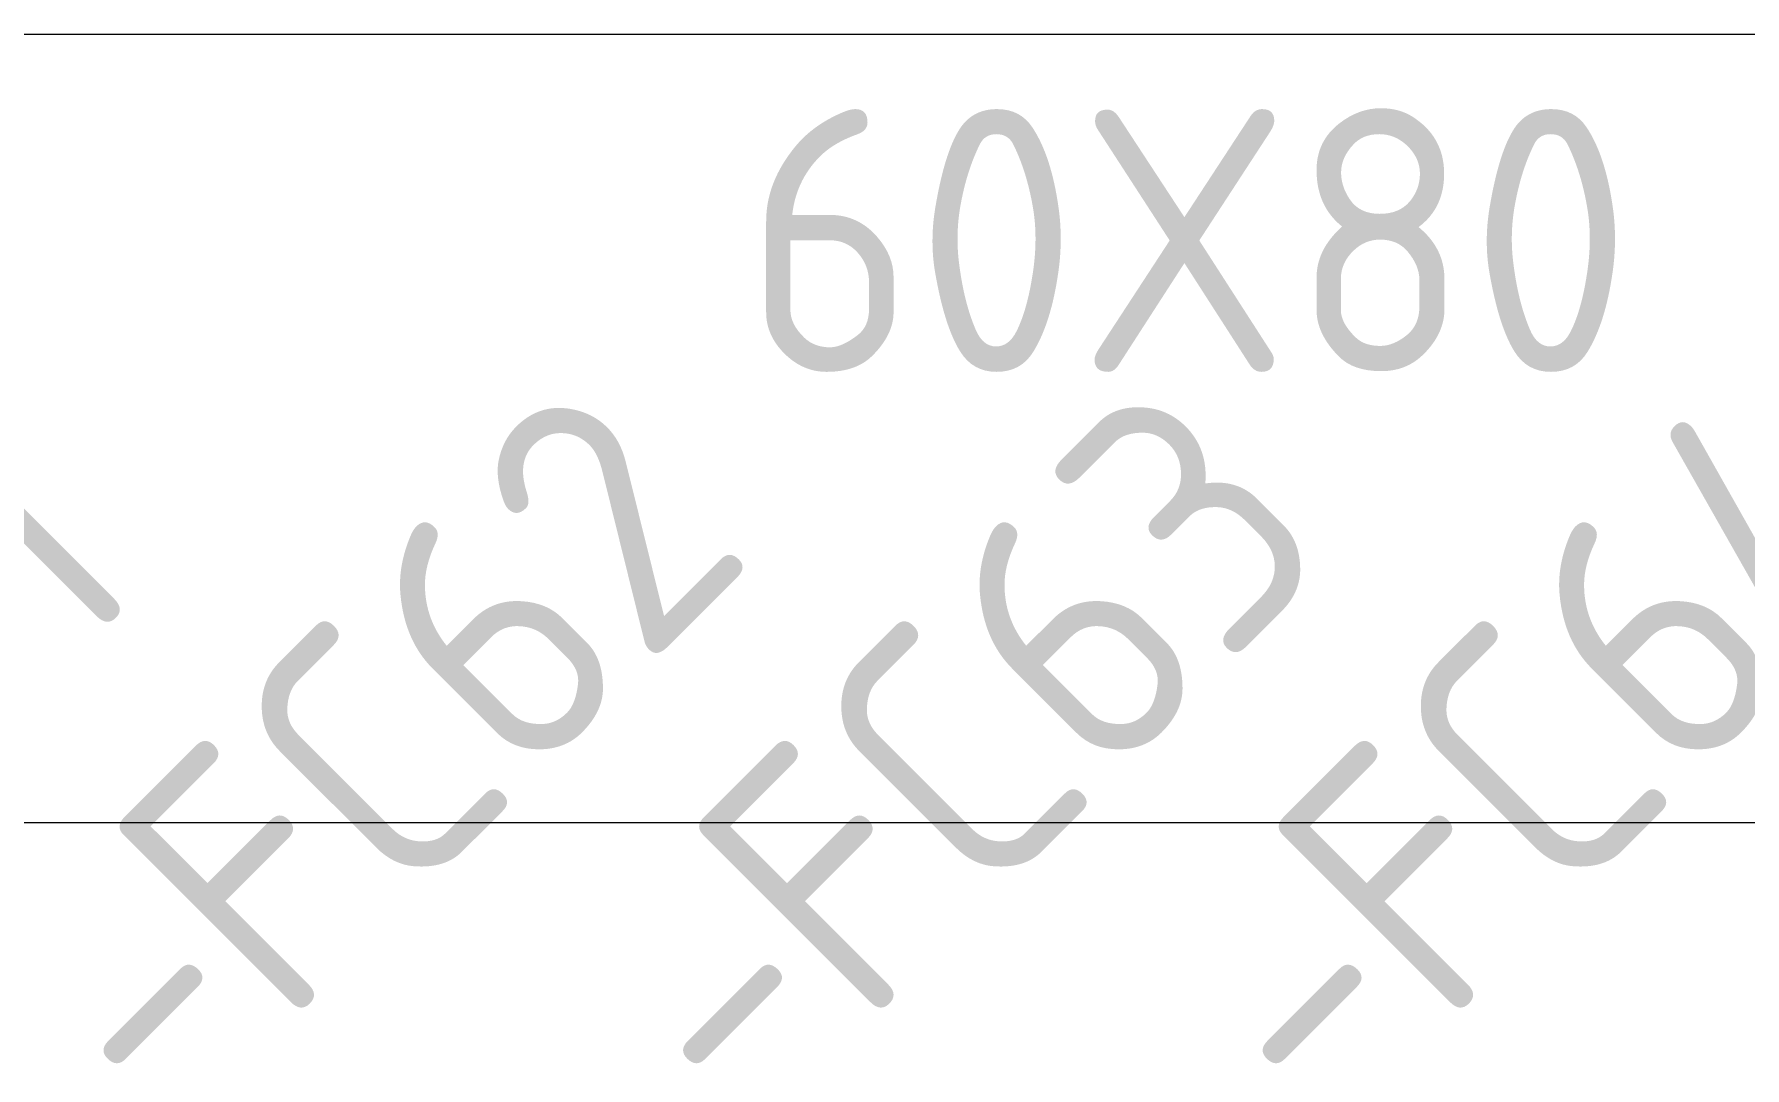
# Model space of a CAD drawing. Header units: millimetres. Extents: x 4134 to 7422, y 1400 to 3585.
# Drawn here: x 4590.7 to 4720.8, y 2422.1 to 2500.8 of the extents above; entities that cross this region are included whole.
import ezdxf

# ---------------------------------------------------------------- set-up
doc = ezdxf.new("R2010")
doc.units = ezdxf.units.MM
doc.layers.add('002-PI-Kabelska kanalica', color=150, linetype='Continuous')
doc.layers.add('SI-ORMAR-Tekst', color=7, linetype='Continuous', lineweight=5)
doc.styles.add('PI0', font='isocpeur.ttf', dxfattribs={"width": 0.9})

# ---------------------------------------------------------------- blocks, each defined once
blk = doc.blocks.new('*U518')
at = {"layer": '002-PI-Kabelska kanalica', "color": 0, "linetype": 'ByBlock', "lineweight": 0}
for p, q in [((-20, -100), (-20, 515)), ((40, -100), (40, 515))]:
    blk.add_line(p, q, dxfattribs=at)

msp = doc.modelspace()

# ---------------------------------------------------------------- block references
at = {"layer": '002-PI-Kabelska kanalica', "color": 0, "linetype": 'ByBlock', "lineweight": 0, "rotation": 270}
msp.add_blockref('*U518', (4470.948, 2480.778), dxfattribs=at)

# ---------------------------------------------------------------- texts
at = {"color": 0, "linetype": 'ByBlock', "lineweight": 0, "insert": (4678.448, 2485.077), "char_height": 20, "width": 16.78721, "attachment_point": 5, "style": 'PI0'}
msp.add_mtext('60X80', dxfattribs=at)
at = {"layer": 'SI-ORMAR-Tekst', "color": 0, "linetype": 'ByBlock', "lineweight": 0, "style": 'PI0', "width": 0.9}
for s, p in [('-FC62', (4600.961, 2416.258)), ('-FC63', (4645.061, 2416.258)), ('-FC61', (4556.861, 2416.258)), ('-FC64', (4689.161, 2416.258))]:
    msp.add_text(s, height=20, rotation=45, dxfattribs=at).set_placement(p)

doc.saveas('drawing.dxf')
